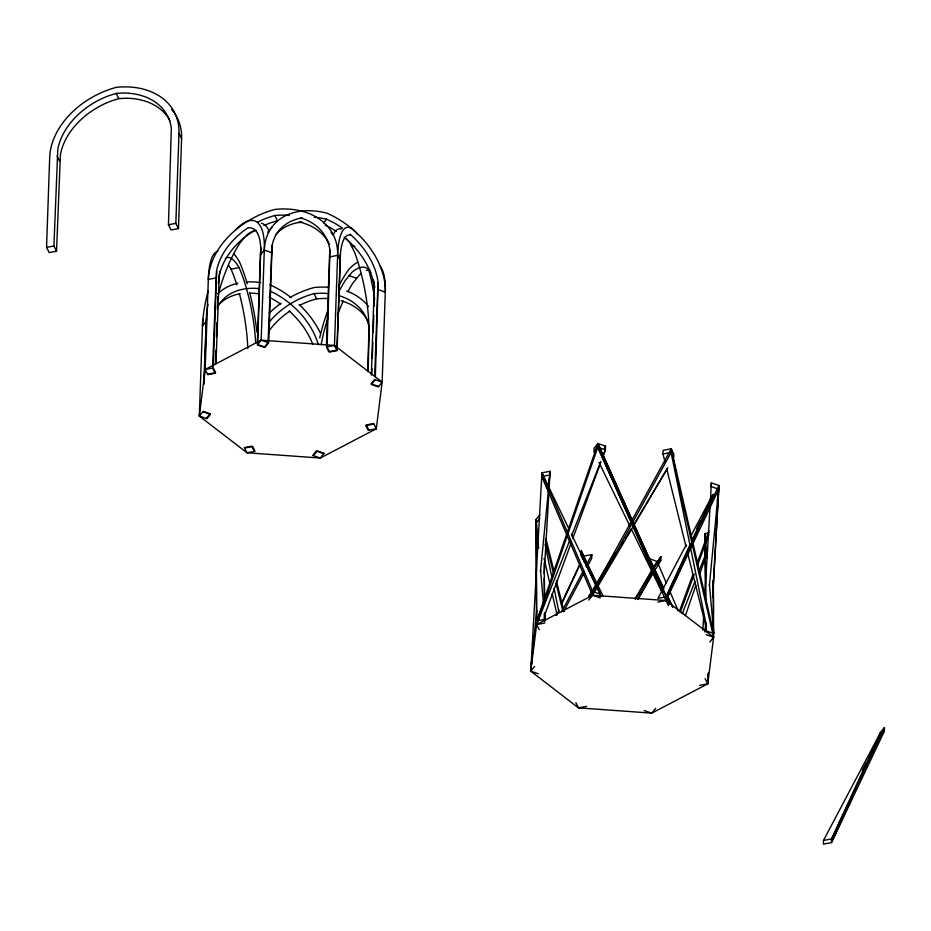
<?xml version="1.0" encoding="UTF-8"?>
<svg xmlns="http://www.w3.org/2000/svg" width="931" height="931" viewBox="0 0 931 931"><rect width="100%" height="100%" fill="white"/><g stroke="black" fill="none" stroke-linecap="round" stroke-linejoin="round"><path stroke-width="1.4" d="M46.55 247.367L49.692 157.304A75.69 55.069 -26.6 0 1 116.363 87.328A75.69 55.069 -26.6 0 1 178.985 133.308L181.603 138.521L178.461 228.584L171.071 229.945L168.453 224.732L171.327 128.385A67.905 49.413 -26.6 0 0 123.16 93.019L116.154 93.391L109.078 95.637A67.905 49.413 -26.6 0 0 57.792 149.46L53.928 245.993L56.547 251.207L49.168 252.58L46.55 247.367L53.928 245.993M56.547 251.207L60.41 154.674A67.905 49.413 -26.6 0 1 111.697 100.851L118.772 98.605L125.778 98.244A67.905 49.413 -26.6 0 1 170.012 120.844M178.461 228.584L175.843 223.359L178.985 133.308M380.22 266.278A75.69 25.381 -70.9 0 1 385.294 292.09L382.152 382.141L376.287 428.784L320.311 458.04L247.006 452.78L199.315 416.076L202.458 326.025A75.69 52.508 39.2 0 1 203.214 319.089M203.808 384.2L206.449 315.015A67.905 22.775 -70.9 0 1 207.985 304.169M204.145 383.735L206.333 321.276A75.69 52.508 39.2 0 1 206.507 318.449M202.842 411.746L210.418 414.365L206.891 418.706L199.315 416.076L205.181 369.444L208.323 279.381A75.69 19.179 79.5 0 1 217.901 251.358M212.617 366.616L216.423 271.538A67.905 49.413 -26.6 0 1 248.053 227.746M213.327 366.488L216.423 277.88A75.69 19.179 79.5 0 1 216.842 271.119M215.538 363.137L215.992 350.091M216.446 337.045L216.958 322.557M217.412 309.511L217.866 296.465M215.969 363.998L219.192 276.577A67.905 17.212 79.5 0 1 219.879 271.224M257.34 343.481L260.436 254.873A75.69 52.508 39.2 0 1 261.192 247.937M257.736 341.619L260.761 248.368A67.905 22.775 -70.9 0 0 248.624 227.827M268.07 342.573L264.195 347.333L257.293 344.935L261.157 340.176L264.311 250.125A75.69 25.381 -70.9 0 0 235.403 230.097M268.116 341.13L271.899 246.296A67.905 47.109 39.2 0 1 302.016 217.889M268.791 341.351L271.887 252.755A75.69 25.381 -70.9 0 0 271.875 245.959M326.42 345.494L329.516 256.886A75.69 19.179 79.5 0 1 329.946 250.125M327.13 345.366L329.958 250.462A67.905 49.413 -26.6 0 0 300.55 217.784M327.084 346.809L329.702 352.023L337.08 350.661L334.473 345.436L337.616 255.385A75.69 19.179 79.5 0 1 357.702 234.635M336.906 348.753L340.385 254.082A67.905 17.212 79.5 0 1 350.754 235.159M337.138 349.206L340.234 260.599A75.69 55.069 -26.6 0 0 340.083 254.966M367.733 370.445L369.013 328.759A67.905 17.212 79.5 0 0 354.49 252.115L349.928 243.038A67.905 17.212 79.5 0 0 344.982 237.824M368.164 371.294L369.153 328.585A67.905 49.413 -26.6 0 0 338.407 295.499M371.353 375.146L374.181 287.702A67.905 22.775 -70.9 0 0 373.296 279.812A75.69 19.179 79.5 0 1 374.797 287.714M371.725 374.343L371.935 368.548M372.284 358.4L372.842 342.457M373.191 332.309L373.808 314.922M374.111 306.218L374.274 287.9A67.905 47.109 39.2 0 0 344.098 237.184M374.681 376.613L377.73 289.46A75.69 25.381 -70.9 0 0 377.718 282.663M375.344 376.846L378.149 283.14A67.905 47.109 39.2 0 0 350.091 234.228M373.901 424.024L365.802 425.525L368.199 430.285L376.287 428.784L376.392 425.874M713.379 579.932L713.623 637.223L707.758 683.866L651.77 713.123L578.465 707.863L530.775 671.17L532.032 655.924M538.351 673.788L530.775 671.17L536.652 624.526L536.081 519.44L539.945 514.68M536.733 522.256L536.081 519.44L536.652 624.526L539.258 629.74M548.638 487.972L550.035 471.295L541.947 472.797L541.819 476.497L592.628 595.27L600.204 597.9M544.786 621.792L544.798 613.517M584.552 562.545L581.014 554.62L581.142 550.919L583.76 556.133L591.86 554.632L591.732 558.332L587.03 567.235M600.251 596.666L600.332 594.199L571.448 534.15M665.106 462.416L663.012 454.002L663.14 450.301L671.228 448.8L673.846 454.014L673.718 457.715L671.1 452.501L671.228 448.8L592.756 591.569L588.881 596.317L591.872 591.325M654.854 570.331L660.812 560.346L660.94 556.645L654.121 566.397M690.255 544.193L666.061 596.829L665.933 600.53L668.551 605.744M705.57 596.852L704.965 533.638L709.003 532.881M709.364 585.843L718.918 485.493L711.342 482.875L711.214 486.576L718.79 489.194L712.657 597.341M707.839 681.399L707.758 683.866L699.658 685.367M823.504 840.425L823.376 844.126L831.464 842.625L884.322 731.289L884.45 727.588L880.575 732.336L823.504 840.425L831.592 838.924L884.45 727.588M534.65 666.41L530.775 671.17L541.947 472.797L568.946 528.924M544.17 573.671L548.894 492.406M549.069 489.508L550.035 471.295L549.755 474.182M702.87 630.229L703.708 615.717M704.802 596.852L710.12 505.44M710.376 501.076L711.342 482.875M708.049 677.279L708.293 672.962M712.704 595.084L718.918 485.493L666.061 596.829L668.679 602.043L666.317 596.759M708.328 673.776L707.758 683.866L705.139 678.652M548.778 484.271L549.476 477.068M530.775 671.17L536.687 610.585M540.48 571.634L548.359 490.858M717.37 501.367L717.789 497.038M718.22 492.708L718.918 485.493M704.86 631.998L705.71 623.339M218.32 283.42L219.041 276.751A67.905 49.413 -26.6 0 1 254.163 230.737M544.356 613.529L544.868 619.324L536.78 620.826L597.923 443.54L605.499 446.158L605.371 449.859L602.869 456.679M685.425 615.542L695.853 585.308M699.647 574.322L705.337 557.82M604.498 448.893L605.499 446.158L604.44 448.847M544.274 616.113L571.32 542.529M572.821 538.444L600.867 462.125M679.386 611.411L692.908 574.613M696.912 563.709L708.933 531.007M680.258 612.377L694.282 574.229M697.785 564.686L708.805 534.708M536.78 620.826L545.229 599.331M569.947 539.887L536.652 624.526L544.74 623.025M571.541 535.849L600.611 461.951M602.729 456.586L605.371 449.859L597.795 447.241L593.931 451.989L594.059 448.288L597.923 443.54L632.126 520.15M682.26 613.762L694.945 581.514M698.646 572.111L704.988 555.993M556.552 615.344L558.972 610.084M561.998 603.497L580.141 564.023M692.07 540.248L713.227 494.198M687.101 554.48L665.933 600.53L657.845 602.031M880.575 732.336L831.592 838.924L831.464 842.625L845.371 812.356M846.582 809.726L852.028 797.879M555.784 615.077L557.029 612.458M561.381 603.288L579.408 565.303M718.79 489.194L665.933 600.53L592.628 595.27L536.652 624.526L597.795 447.241L597.923 443.54L668.679 602.043M561.637 611.853L583.132 571.157M585.82 566.071L591.86 554.632M563.523 611.737L583.667 573.589M686.17 544.926L657.973 598.33L666.061 596.829M690.197 537.292L712.366 495.339M696.784 528.284L700.822 520.65M862.315 770.368L866.342 762.745M645.16 583.062L646.556 580.513M647.964 577.965L652.165 570.319M654.97 565.222L657.065 561.393L649.501 558.763L663.908 588.788M638.026 599.517L652.736 572.74M600.867 577.814L592.756 591.569L592.628 595.27L588.753 600.018M602.345 575.311L603.812 572.809M667.818 467.723L592.628 595.27L671.1 452.501L663.012 454.002M634.954 598.912L651.909 570.144M639.248 595.107L641.459 591.36M647.359 581.351L648.837 578.849M593.361 588.834L614.972 552.63M603.66 575.055L605.15 572.553M606.64 570.063L608.886 566.316M611.12 562.568L616.334 553.829M617.823 551.338L620.058 547.591M621.547 545.101L623.782 541.353M625.271 538.851L631.241 528.866L662.232 592.721M633.476 525.119L667.015 468.945M635.605 599.087L652.003 571.622M653.492 569.12L660.94 556.645M637.712 599.04L653.364 572.821M370.864 272.562A67.905 22.775 -70.9 0 0 351.953 272.294L345.215 280.557A67.905 22.775 -70.9 0 0 338.547 292.439M361.321 273.481A67.905 22.775 -70.9 0 0 359.529 274.924L352.791 283.187A67.905 22.775 -70.9 0 0 347.891 291.647M206.333 321.276L202.458 326.025A75.69 25.381 -70.9 0 1 208.102 291.159M260.436 254.873L264.311 250.125A75.69 52.508 39.2 0 1 326.828 213.129A75.69 52.508 39.2 0 1 385.294 292.09L377.73 289.46M323.523 222.986L326.618 219.181L333.17 222.416A67.905 47.109 39.2 0 1 342.48 228.235M199.315 416.076L203.191 411.327L210.092 413.725L206.228 418.473M313.398 455.643L317.273 450.895L324.174 453.281L320.311 458.04L312.735 455.41L316.261 451.081L323.837 453.7M375.251 379.743L371.376 384.491L378.277 386.889L382.152 382.141L334.473 345.436L261.157 340.176L205.181 369.444L207.799 374.658L215.177 373.284L212.559 368.071M536.71 531.822L535.953 523.141L539.817 518.381M658.485 563.197L660.812 560.346M655.645 708.375L651.77 713.123L644.194 710.504M709.748 641.983L713.623 637.223L671.1 452.501L706.548 626.307M881.994 734.14L884.322 731.289M244.434 237.184L239.372 243.852A67.905 22.775 -70.9 0 0 218.389 293.963M289.308 215.492A67.905 49.413 -26.6 0 0 281.79 215.096L274.785 215.468L267.709 217.714A67.905 49.413 -26.6 0 0 257.584 222.148M328.503 293.614A67.905 49.413 -26.6 0 0 320.997 293.218L313.98 293.591L306.916 295.837A67.905 49.413 -26.6 0 0 268.489 322.906M328.655 298.607A67.905 49.413 -26.6 0 0 323.616 298.432L316.598 298.804L309.534 301.05A67.905 49.413 -26.6 0 0 299.398 305.484M168.453 224.732L175.843 223.359M228.735 265.533L231.051 269.129L239.139 267.628L241.385 273.109A67.905 17.212 79.5 0 1 255.664 342.538M352.244 246.634L354.944 246.133M216.423 277.88L208.323 279.381A75.69 55.069 -26.6 0 1 274.994 209.405A75.69 55.069 -26.6 0 1 337.616 255.385L340.234 260.599M329.516 256.886L337.616 255.385M205.181 369.444L213.269 367.931L215.666 372.691L207.566 374.192M334.473 345.436L326.374 346.949L328.759 351.697L336.859 350.196M244.609 448.02L252.708 446.519L255.094 451.279L247.006 452.78L244.388 447.555L251.766 446.193L254.384 451.407M549.907 474.996L541.819 476.497L549.977 493.465M586.565 706.361L578.465 707.863L575.847 702.649M326.618 219.181L319.996 217.842A67.905 47.109 39.2 0 0 314.247 217.249M348.613 275.483L356.189 278.113M264.311 250.125L271.887 252.755M261.157 340.176L268.733 342.806L265.207 347.147L257.631 344.517M382.152 382.141L374.576 379.511L371.05 383.851L378.626 386.47M600.332 594.199L592.756 591.569L541.947 472.797M709.422 584.307L713.751 633.522L706.175 630.904L706.082 623.642M706.047 634.605L713.623 637.223L665.933 600.53L597.795 447.241L631.404 522.524M324.931 225.011L329.295 227.164A67.905 47.109 39.2 0 1 336.335 231.423M270.828 291.403L275.192 293.556A67.905 47.109 39.2 0 1 318.344 344.796M269.14 297.233L271.328 298.304A67.905 47.109 39.2 0 1 280.627 304.134M239.139 267.628L236.835 264.032A67.905 17.212 79.5 0 0 225.418 258.341M274.785 215.468L277.403 220.682L270.327 222.928A67.905 49.413 -26.6 0 0 263.939 225.558M313.98 293.591L316.598 298.804M376.287 428.784L373.668 423.558L366.29 424.932L368.909 430.145M116.154 93.391L118.772 98.605M57.07 156.117L59.689 161.331M660.463 585.11L662.988 590.324M598.982 462.416L629.973 526.259M603.276 596.527L581.142 550.919L589.404 569.411M581.014 554.62L595.561 584.587M597.458 588.497L601.251 596.317M667.038 595.316L672.682 607.07M649.501 558.763L663.303 587.484M667.073 595.316L672.729 607.07M666.282 597.714L669.424 604.242M633.895 524.106L665.141 594.118M633.173 526.492L662.651 592.535M587.88 565.385L593.163 577.278M657.065 561.393L666.2 582.748M669.633 590.754L678.199 610.771M231.051 269.129L233.297 274.61A67.905 17.212 79.5 0 1 236.823 284.851M666.852 469.433L686.031 546.59M687.427 552.199L706.257 627.948M545.88 538.525L554.248 572.204M556.342 580.618L564.023 611.481M545.403 540.83L553.421 573.089M555.865 582.911L562.836 610.969M713.751 633.522L671.228 448.8L675.883 471.598M535.953 523.141L536.593 525.957M544.065 558.391L549.907 583.772M552.176 593.641L557.041 614.797M545.054 544.03L552.025 578.221M554.061 588.194L558.996 612.412M707.129 558.251L704.965 533.638L705.791 600.414M704.825 537.338L705.209 541.679M536.081 519.44L538.63 548.382M540.539 570.098L543.471 603.404M544.228 617.23L544.484 620.127M705.896 622.99L706.012 631.695M544.158 562.708L544.635 600.448M544.181 578.023L544.414 596.899M544.612 612.866L544.705 620.127M713.227 580.735L713.46 614.053M174.865 113.803A75.69 55.069 -26.6 0 1 181.603 138.521M171.572 109.486A75.69 55.069 -26.6 0 1 174.097 112.686M356.91 262.542A75.69 25.381 -70.9 0 0 348.822 269.431A75.69 25.381 -70.9 0 0 338.512 286.376M319.694 337.941A75.69 25.381 -70.9 0 1 328.352 309.197M321.183 344.749A67.905 22.775 -70.9 0 1 328.154 317.518M366.465 270.56A67.905 22.775 -70.9 0 1 369.607 269.792M337.569 314.911A67.905 22.775 -70.9 0 1 343.271 301.016M328.468 287.272A75.69 55.069 -26.6 0 0 314.201 287.528A75.69 55.069 -26.6 0 0 289.913 297.548M346.669 291.042A75.69 55.069 -26.6 0 1 368.513 306.578M256.944 328.527A75.69 55.069 -26.6 0 1 258.446 326.187M269.21 313.2A75.69 55.069 -26.6 0 1 281.046 303.227M341.025 300.725A67.905 49.413 -26.6 0 1 368.385 322.126M268.78 331.18A67.905 49.413 -26.6 0 1 289.878 311.082M217.819 293.777A75.69 52.508 39.2 0 1 237.812 283.233M246.296 281.988A75.69 52.508 39.2 0 1 260.68 282.617M270.013 284.793A75.69 52.508 39.2 0 1 291.205 297.641M299.223 304.53A75.69 52.508 39.2 0 1 320.369 333.077M217.935 306.299A67.905 47.109 39.2 0 1 259.132 288.622M289.285 311.035A67.905 47.109 39.2 0 1 312.735 344.272M217.342 306.299A67.905 47.109 39.2 0 1 240.163 293.777M250.986 293.079A67.905 47.109 39.2 0 1 258.143 293.742M233.704 253.698A75.69 19.179 79.5 0 1 239.348 261.576A75.69 19.179 79.5 0 1 247.297 283.827M249.636 292.322A75.69 19.179 79.5 0 1 256.909 332.181M239.348 293.556A67.905 17.212 79.5 0 1 247.762 348.427M261.541 223.289A75.69 25.381 -70.9 0 1 268.791 230.306M246.11 235.59A67.905 22.775 -70.9 0 1 256.2 230.457M331.087 232.61A75.69 55.069 -26.6 0 1 332.728 234.763M299.084 221.904A67.905 49.413 -26.6 0 1 329.19 244.003M267.732 232.25A75.69 52.508 39.2 0 1 271.922 227.373M275.32 235.147A67.905 47.109 39.2 0 1 302.098 222.125M333.217 234.938A75.69 19.179 79.5 0 1 341.502 229.038M368.641 269.559A67.905 17.212 79.5 0 1 374.716 299.084"/></g></svg>
